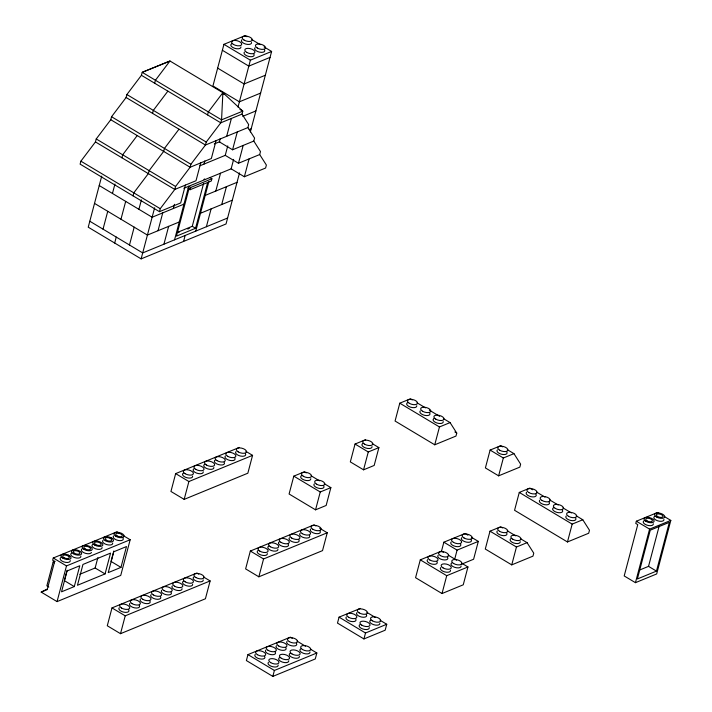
<?xml version="1.0" encoding="UTF-8"?>
<svg xmlns="http://www.w3.org/2000/svg" width="712" height="712" viewBox="0 0 712 712"><rect width="100%" height="100%" fill="white"/><g stroke="black" fill="none" stroke-linecap="round" stroke-linejoin="round"><path stroke-width="1.07" d="M223.995 94.447L222.883 92.694L221.565 119.847L220.773 122.82L206.231 142.062L205.448 145.034L190.905 164.267L190.122 167.249L175.579 186.482L174.787 189.454L160.245 208.687L159.461 211.669L80.109 164.143L80.901 161.17L95.444 141.928L96.227 138.956L110.769 119.723L111.553 116.741L126.095 97.508L126.887 94.536L141.43 75.294L142.213 72.321L169.981 61.009L222.883 92.694L242.792 111.125L242 114.098L248.684 124.609L247.901 127.581L254.585 138.092L253.801 141.065L260.485 151.576L259.693 154.549L266.377 165.059L265.594 168.032L244.367 176.754L231.142 168.833L233.634 159.39M101.727 176.095L88.235 227.19L141.127 258.874L226.033 223.969L239.535 172.874M103.026 229.157L107.743 211.313M112.46 193.468L114.952 184.016M121.894 157.77L122.678 154.798L137.22 135.565M154.655 83.215L155.439 80.242L169.981 61.009L142.213 72.321L221.565 119.847L242.792 111.125L239.953 109.425M114.685 243.032L116.252 237.078M120.969 219.234L125.686 201.389M152.546 113.35L153.338 110.378L167.881 91.136M133.01 195.827L133.794 192.845L148.336 173.612L149.128 170.64L163.671 151.407L164.454 148.425L178.997 129.192M129.477 244.999L134.194 227.155M138.911 209.31L141.403 199.858M118.833 532.95L116.946 531.819L53.267 557.994L52.679 560.228L54.655 561.412L47.392 588.931L41.189 592.108L57.058 601.613L120.737 575.429L130.171 539.74L123.559 535.78M55.127 561.207L53.151 562.026L46.858 585.816L48.843 587.008M141.127 258.874L154.629 207.779M57.058 601.613L66.492 565.915L130.171 539.74M67.106 570.232L64.356 580.636L74.279 586.581L79.78 565.755L67.044 570.997L61.544 591.814L74.279 586.581M158.028 230.715L162.745 212.861M163.929 244.198L168.646 226.345M173.363 208.5L174.467 204.3M185.405 185.093L180.688 202.938L159.461 211.669M247.055 36.73L245.168 35.6L223.942 44.331L212.941 85.974L239.392 101.816L260.619 93.085M174.547 239.828L188.689 186.295M207.548 114.899L208.34 111.926L222.883 92.694M207.699 182.37L195.569 228.267L176.469 236.126L189.161 188.084L188.101 188.52L190.086 189.712L190.674 187.478L211.9 178.756L210.013 177.617M200.731 162.879L196.014 180.732L174.787 189.454L95.444 141.928M79.806 574.29L95.132 567.989L97.882 557.576M183.58 241.421L185.156 235.467M204.015 164.08L204.851 160.93M177.181 232.495L192.267 226.291L203.552 183.589M216.056 140.673L211.348 158.518L190.122 167.249L110.769 119.723M105.056 573.925L110.556 553.108L82.957 564.447L77.457 585.273L105.056 573.925L95.132 567.989M195.773 231.106L208.803 181.765M220.177 138.724L219.349 141.866L232.575 149.787L253.801 141.065M211.9 178.756L211.313 180.982L190.086 189.712M113.804 551.026L111.054 561.439L120.969 567.384L126.478 546.558L113.742 551.791L108.233 572.617L120.969 567.384M226.674 136.304L231.391 118.459M206.382 226.745L211.099 208.892M215.816 191.047L220.524 173.203M227.742 145.907L225.241 155.35L238.467 163.27L259.693 154.549M238.004 107.058L250.393 60.173L271.619 51.442L264.063 46.912M232.575 149.787L237.283 131.942M198.79 574.139L196.904 573.009L111.998 607.914L107.281 625.759L120.506 633.68L205.412 598.774L210.129 580.93L203.516 576.969M221.708 204.531L226.425 186.686M238.467 163.27L243.184 145.426M250.357 131.925L271.619 51.442M120.506 633.68L125.223 615.836L210.129 580.93M244.367 176.754L249.084 158.91M239.339 447.43L175.659 473.613L170.942 491.458L184.168 499.379L247.847 473.204L252.564 455.351L245.952 451.39M184.168 499.379L188.885 481.534L252.564 455.351M315.906 525.99L314.019 524.86L250.339 551.035L245.622 568.888L258.848 576.809L322.527 550.625L327.244 532.781L319.688 528.251M258.848 576.809L263.565 558.956L327.244 532.781M306.311 472.91L304.416 471.78L293.807 476.141L289.09 493.994L315.541 509.837L326.149 505.467L330.866 487.622L324.254 483.662M292.294 638.29L290.407 637.151L247.954 654.613L246.379 660.558L272.829 676.4L315.283 658.947L316.849 652.993L310.236 649.033M315.541 509.837L320.258 491.983L330.866 487.622M272.829 676.4L274.396 670.455L316.849 652.993M365.665 439.687L355.048 444.048L350.331 461.901L363.556 469.822L374.174 465.452L378.891 447.608L372.278 443.647M363.556 469.822L368.273 451.969L378.891 447.608M360.29 608.422L339.063 617.153L337.488 623.098L363.939 638.94L385.165 630.209L386.741 624.264L380.128 620.303M412.293 399.957L410.406 398.827L399.788 403.188L395.071 421.032L434.747 444.795L455.974 436.073L456.757 433.092L450.073 422.59L443.46 418.629M363.939 638.94L365.514 632.995L386.741 624.264M434.747 444.795L439.464 426.951L450.073 422.59M443.398 552.254L441.511 551.124L420.285 559.846L415.568 577.699L442.018 593.541L463.245 584.81L467.953 566.966L461.34 563.005M441.369 551.649L443.861 542.197L465.087 533.475L467.926 535.166M442.018 593.541L446.727 575.688L467.953 566.966M454.594 559.57L457.086 550.118L478.313 541.396L471.7 537.435M502.61 446.842L500.723 445.712L490.114 450.073L485.397 467.926L498.623 475.847L519.849 467.117L520.632 464.144L513.948 453.633L507.336 449.673M478.313 541.396L473.605 559.24L461.474 564.224M498.623 475.847L503.339 457.994L513.948 453.633M502.512 527.948L500.625 526.818L490.007 531.179L485.29 549.032L511.741 564.874L532.968 556.143L533.76 553.171L527.076 542.66L520.463 538.699M532.727 489.767L529.888 488.067L519.279 492.428L514.562 510.282L567.464 541.966L588.691 533.235L589.474 530.262L582.79 519.751L576.177 515.791M511.741 564.874L516.458 547.021L527.076 542.66M567.464 541.966L572.181 524.112L582.79 519.751M659.472 513.619L657.585 512.489L636.359 521.211L635.772 523.445L637.756 524.637L624.202 575.946L635.442 582.674L656.669 573.952L670.811 520.41L664.198 516.449M635.442 582.674L649.584 529.132L670.811 520.41M639.483 570.081L648.534 566.36L659.25 525.794M656.464 571.113L669.36 522.332L650.252 530.182L637.365 578.972L656.464 571.113L648.534 566.36M270.044 57.387L248.817 66.118L222.375 50.276M265.336 75.241L244.109 83.963L217.658 68.121M242 114.098L220.773 122.82L141.43 75.294M242.765 116.332L255.902 110.93M247.901 127.581L205.448 145.034L126.095 97.508M214.294 143.949L219.848 141.661M249.164 129.611L251.185 128.783M199.912 165.771L225.588 155.216M183.865 188.271L231.649 168.628M183.972 204.139L152.137 217.231L99.235 185.547M205.198 195.408L237.043 182.325M179.255 221.984L147.42 235.076L94.518 203.392M200.481 213.262L232.326 200.17M227.609 218.014L142.703 252.92L89.801 221.236M41.189 592.108L47.348 589.572M251.781 39.561L260.281 44.651M223.942 44.331L250.393 60.173M126.887 94.536L206.231 142.062M111.553 116.741L190.905 164.267M188.787 186.348L190.674 187.478M96.227 138.956L175.579 186.482M192.267 226.291L195.569 228.267M80.901 161.17L160.245 208.687M636.359 521.211L649.584 529.132M417.018 402.787L425.518 407.878M429.292 410.139L439.687 416.36M490.114 450.073L503.339 457.994M454.87 431.962L456.757 433.092M399.788 403.188L439.464 426.951M536.501 492.028L545.009 497.118M549.726 499.949L558.235 505.039M562.952 507.87L571.46 512.96M519.279 492.428L572.181 524.112M507.238 530.778L515.737 535.869M355.048 444.048L368.273 451.969M490.007 531.179L516.458 547.021M443.861 542.197L457.086 550.118M448.124 555.084L456.623 560.175M311.028 475.741L319.528 480.831M293.807 476.141L320.258 491.983M420.285 559.846L446.727 575.688M175.659 473.613L188.885 481.534M366.903 612.382L375.402 617.473M250.339 551.035L263.565 558.956M339.063 617.153L365.514 632.995M297.011 641.111L305.519 646.211M247.954 654.613L274.396 670.455M53.267 557.994L66.492 565.915M53.151 562.026L54.468 562.818M111.998 607.914L125.223 615.836M204.638 178.935A5.224 2.448 14.8 0 1 203.944 179.353M460.522 544.03A5.224 2.448 14.8 0 1 455.671 546.46A5.224 2.448 14.8 0 1 451.123 542.019M471.139 539.669A5.224 2.448 14.8 0 1 466.289 542.099A5.224 2.448 14.8 0 1 461.741 537.658M443.211 421.557A5.224 2.448 14.8 0 1 438.049 423.293A5.224 2.448 14.8 0 1 433.127 419.404M433.501 418.852A5.224 2.448 14.8 0 1 434.187 418.433M429.674 412.942A5.224 2.448 14.8 0 1 424.824 415.372A5.224 2.448 14.8 0 1 420.276 410.931M416.76 405.715A5.224 2.448 14.8 0 1 410.281 407.086A5.224 2.448 14.8 0 1 407.736 402.592M520.214 541.636A5.224 2.448 14.8 0 1 513.726 542.998A5.224 2.448 14.8 0 1 511.189 538.503M506.668 533.012A5.224 2.448 14.8 0 1 501.818 535.442A5.224 2.448 14.8 0 1 497.27 531.001M251.532 42.498A5.224 2.448 14.8 0 1 245.702 44.064A5.224 2.448 14.8 0 1 241.822 39.783M253.828 54.085A5.224 2.448 14.8 0 1 248.977 56.515A5.224 2.448 14.8 0 1 244.43 52.074M264.446 49.715A5.224 2.448 14.8 0 1 259.586 52.145A5.224 2.448 14.8 0 1 255.047 47.704M240.923 46.858A5.224 2.448 14.8 0 1 234.435 48.22A5.224 2.448 14.8 0 1 231.898 43.726M506.775 451.906A5.224 2.448 14.8 0 1 501.916 454.345A5.224 2.448 14.8 0 1 497.377 449.895M663.949 519.386A5.224 2.448 14.8 0 1 657.47 520.748A5.224 2.448 14.8 0 1 654.924 516.253M653.331 523.747A5.224 2.448 14.8 0 1 646.852 525.109A5.224 2.448 14.8 0 1 644.316 520.614M192.632 476.15A5.224 2.448 14.8 0 1 186.152 477.512A5.224 2.448 14.8 0 1 183.607 473.017M203.249 471.78A5.224 2.448 14.8 0 1 196.761 473.151A5.224 2.448 14.8 0 1 194.225 468.656M213.858 467.419A5.224 2.448 14.8 0 1 207.379 468.781A5.224 2.448 14.8 0 1 204.834 464.286M245.382 453.633A5.224 2.448 14.8 0 1 240.531 456.063A5.224 2.448 14.8 0 1 235.983 451.622M234.773 457.994A5.224 2.448 14.8 0 1 229.914 460.424A5.224 2.448 14.8 0 1 225.375 455.983M224.155 462.355A5.224 2.448 14.8 0 1 218.637 464.624A5.224 2.448 14.8 0 1 215.451 459.925M535.94 494.262A5.224 2.448 14.8 0 1 531.09 496.7A5.224 2.448 14.8 0 1 526.542 492.259M549.166 502.183A5.224 2.448 14.8 0 1 544.315 504.621A5.224 2.448 14.8 0 1 539.767 500.171M575.616 518.024A5.224 2.448 14.8 0 1 570.766 520.463A5.224 2.448 14.8 0 1 566.218 516.013M562.391 510.103A5.224 2.448 14.8 0 1 556.873 512.373A5.224 2.448 14.8 0 1 553.678 507.674M366.342 614.616A5.224 2.448 14.8 0 1 361.482 617.046A5.224 2.448 14.8 0 1 356.943 612.605M369.261 627.601A5.224 2.448 14.8 0 1 362.782 628.972A5.224 2.448 14.8 0 1 360.236 624.468M379.879 623.24A5.224 2.448 14.8 0 1 373.399 624.602A5.224 2.448 14.8 0 1 370.854 620.107M355.724 618.986A5.224 2.448 14.8 0 1 350.874 621.416A5.224 2.448 14.8 0 1 346.326 616.975M436.937 561.679A5.224 2.448 14.8 0 1 432.086 564.118A5.224 2.448 14.8 0 1 427.547 559.677M447.554 557.318A5.224 2.448 14.8 0 1 442.704 559.748A5.224 2.448 14.8 0 1 438.156 555.307M450.482 570.303A5.224 2.448 14.8 0 1 444.653 571.87A5.224 2.448 14.8 0 1 440.772 567.589M461.091 565.942A5.224 2.448 14.8 0 1 454.612 567.304A5.224 2.448 14.8 0 1 452.067 562.809M267.312 553.571A5.224 2.448 14.8 0 1 260.832 554.933A5.224 2.448 14.8 0 1 258.296 550.438M277.929 549.21A5.224 2.448 14.8 0 1 271.45 550.572A5.224 2.448 14.8 0 1 268.905 546.077M288.227 544.146A5.224 2.448 14.8 0 1 282.708 546.407A5.224 2.448 14.8 0 1 279.513 541.716M320.062 531.054A5.224 2.448 14.8 0 1 315.211 533.484A5.224 2.448 14.8 0 1 310.672 529.043M309.453 535.415A5.224 2.448 14.8 0 1 304.603 537.845A5.224 2.448 14.8 0 1 300.055 533.404M298.835 539.776A5.224 2.448 14.8 0 1 293.985 542.215A5.224 2.448 14.8 0 1 289.446 537.765M372.029 446.584A5.224 2.448 14.8 0 1 365.541 447.946A5.224 2.448 14.8 0 1 363.004 443.451M102.083 547.439A5.224 2.448 14.8 0 1 95.604 548.801A5.224 2.448 14.8 0 1 93.058 544.306M91.439 552.45A5.224 2.448 14.8 0 1 85.636 553.366A5.224 2.448 14.8 0 1 81.382 549.646M81.755 549.094A5.224 2.448 14.8 0 1 82.441 548.676M122.989 538.014A5.224 2.448 14.8 0 1 118.139 540.444A5.224 2.448 14.8 0 1 113.591 536.003M68.103 555.235A1.744 0.819 14.8 0 1 69.215 555.796M69.429 556.028A1.744 0.819 14.8 0 1 69.518 556.481M70.239 560.531A5.224 2.448 14.8 0 1 63.76 561.893A5.224 2.448 14.8 0 1 61.214 557.398M109.292 537.676A1.744 0.819 14.8 0 1 111.882 538.575M80.856 556.17A5.224 2.448 14.8 0 1 74.377 557.532A5.224 2.448 14.8 0 1 71.832 553.037M112.692 543.078A5.224 2.448 14.8 0 1 106.862 544.644A5.224 2.448 14.8 0 1 102.982 540.364M192.649 584.267A5.224 2.448 14.8 0 1 186.17 585.629A5.224 2.448 14.8 0 1 183.625 581.134M203.267 579.906A5.224 2.448 14.8 0 1 196.788 581.268A5.224 2.448 14.8 0 1 194.243 576.773M171.111 592.295A5.224 2.448 14.8 0 1 166.261 594.725A5.224 2.448 14.8 0 1 161.713 590.284M182.041 588.628A5.224 2.448 14.8 0 1 176.211 590.195A5.224 2.448 14.8 0 1 172.322 585.923M139.267 605.387A5.224 2.448 14.8 0 1 134.417 607.817A5.224 2.448 14.8 0 1 129.869 603.376M149.885 601.017A5.224 2.448 14.8 0 1 145.034 603.447A5.224 2.448 14.8 0 1 140.487 599.006M160.494 596.656A5.224 2.448 14.8 0 1 155.643 599.086A5.224 2.448 14.8 0 1 151.095 594.645M128.658 609.748A5.224 2.448 14.8 0 1 123.808 612.178A5.224 2.448 14.8 0 1 119.26 607.736M323.693 485.896A5.224 2.448 14.8 0 1 318.834 488.325A5.224 2.448 14.8 0 1 314.295 483.884M310.779 478.678A5.224 2.448 14.8 0 1 304.3 480.039A5.224 2.448 14.8 0 1 301.755 475.545M179.05 232.121A5.224 2.448 14.8 0 1 178.676 232.673M189.668 227.76A5.224 2.448 14.8 0 1 189.294 228.312M188.6 228.73A5.224 2.448 14.8 0 1 187.648 228.988M309.987 651.969A5.224 2.448 14.8 0 1 303.508 653.34A5.224 2.448 14.8 0 1 300.962 648.846M299.378 656.339A5.224 2.448 14.8 0 1 292.899 657.701A5.224 2.448 14.8 0 1 290.354 653.207M278.152 665.061A5.224 2.448 14.8 0 1 272.322 666.628A5.224 2.448 14.8 0 1 268.433 662.356M264.606 656.446A5.224 2.448 14.8 0 1 259.755 658.876A5.224 2.448 14.8 0 1 255.216 654.435M285.832 647.715A5.224 2.448 14.8 0 1 280.982 650.145A5.224 2.448 14.8 0 1 276.443 645.704M296.45 643.354A5.224 2.448 14.8 0 1 291.6 645.784A5.224 2.448 14.8 0 1 287.052 641.343M275.224 652.076A5.224 2.448 14.8 0 1 270.373 654.506A5.224 2.448 14.8 0 1 265.825 650.065M288.76 660.7A5.224 2.448 14.8 0 1 282.281 662.062A5.224 2.448 14.8 0 1 279.736 657.568M464.002 537.952A5.224 2.448 14.8 0 0 472.207 538.041A5.224 2.448 14.8 0 0 465.337 533.929A5.224 2.448 14.8 0 0 464.002 537.952M453.384 542.313A5.224 2.448 14.8 0 0 461.599 542.411A5.224 2.448 14.8 0 0 454.728 538.29A5.224 2.448 14.8 0 0 453.384 542.313M435.762 419.145A5.224 2.448 14.8 0 0 443.968 419.235A5.224 2.448 14.8 0 0 437.097 415.123A5.224 2.448 14.8 0 0 435.762 419.145M422.536 411.225A5.224 2.448 14.8 0 0 430.742 411.313A5.224 2.448 14.8 0 0 423.871 407.202A5.224 2.448 14.8 0 0 422.536 411.225M409.311 403.303A5.224 2.448 14.8 0 0 417.517 403.392A5.224 2.448 14.8 0 0 410.646 399.281A5.224 2.448 14.8 0 0 409.311 403.303M512.756 539.215A5.224 2.448 14.8 0 0 520.97 539.313A5.224 2.448 14.8 0 0 514.1 535.193A5.224 2.448 14.8 0 0 512.756 539.215M499.53 531.294A5.224 2.448 14.8 0 0 507.745 531.392A5.224 2.448 14.8 0 0 500.874 527.272A5.224 2.448 14.8 0 0 499.53 531.294M244.074 40.077A5.224 2.448 14.8 0 0 252.288 40.175A5.224 2.448 14.8 0 0 245.417 36.054A5.224 2.448 14.8 0 0 244.074 40.077M246.69 52.359A5.224 2.448 14.8 0 0 254.905 52.457A5.224 2.448 14.8 0 0 248.025 48.336A5.224 2.448 14.8 0 0 246.69 52.359M257.299 47.998A5.224 2.448 14.8 0 0 265.514 48.096A5.224 2.448 14.8 0 0 258.643 43.975A5.224 2.448 14.8 0 0 257.299 47.998M233.465 44.438A5.224 2.448 14.8 0 0 241.68 44.536A5.224 2.448 14.8 0 0 234.809 40.415A5.224 2.448 14.8 0 0 233.465 44.438M499.628 450.189A5.224 2.448 14.8 0 0 507.843 450.287A5.224 2.448 14.8 0 0 500.972 446.166A5.224 2.448 14.8 0 0 499.628 450.189M656.491 516.965A5.224 2.448 14.8 0 0 664.705 517.054A5.224 2.448 14.8 0 0 657.835 512.943A5.224 2.448 14.8 0 0 656.491 516.965M645.882 521.326A5.224 2.448 14.8 0 0 654.097 521.424A5.224 2.448 14.8 0 0 647.217 517.304A5.224 2.448 14.8 0 0 645.882 521.326M646.994 520.873A3.391 1.584 14.8 0 0 652.334 520.935A3.391 1.584 14.8 0 0 647.867 518.256A3.391 1.584 14.8 0 0 646.994 520.873M657.612 516.503A3.391 1.584 14.8 0 0 662.943 516.565A3.391 1.584 14.8 0 0 658.475 513.895A3.391 1.584 14.8 0 0 657.612 516.503M185.173 473.729A5.224 2.448 14.8 0 0 193.388 473.818A5.224 2.448 14.8 0 0 186.517 469.706A5.224 2.448 14.8 0 0 185.173 473.729M195.791 469.359A5.224 2.448 14.8 0 0 204.006 469.457A5.224 2.448 14.8 0 0 197.135 465.345A5.224 2.448 14.8 0 0 195.791 469.359M206.4 464.998A5.224 2.448 14.8 0 0 214.615 465.096A5.224 2.448 14.8 0 0 207.744 460.976A5.224 2.448 14.8 0 0 206.4 464.998M217.018 460.637A5.224 2.448 14.8 0 0 225.232 460.735A5.224 2.448 14.8 0 0 218.353 456.614A5.224 2.448 14.8 0 0 217.018 460.637M238.244 451.906A5.224 2.448 14.8 0 0 246.459 452.004A5.224 2.448 14.8 0 0 239.579 447.892A5.224 2.448 14.8 0 0 238.244 451.906M227.626 456.276A5.224 2.448 14.8 0 0 235.841 456.365A5.224 2.448 14.8 0 0 228.97 452.253A5.224 2.448 14.8 0 0 227.626 456.276M528.802 492.544A5.224 2.448 14.8 0 0 537.008 492.642A5.224 2.448 14.8 0 0 530.137 488.521A5.224 2.448 14.8 0 0 528.802 492.544M542.028 500.465A5.224 2.448 14.8 0 0 550.234 500.563A5.224 2.448 14.8 0 0 543.363 496.442A5.224 2.448 14.8 0 0 542.028 500.465M555.253 508.386A5.224 2.448 14.8 0 0 563.459 508.484A5.224 2.448 14.8 0 0 556.588 504.363A5.224 2.448 14.8 0 0 555.253 508.386M568.479 516.307A5.224 2.448 14.8 0 0 576.684 516.405A5.224 2.448 14.8 0 0 569.814 512.284A5.224 2.448 14.8 0 0 568.479 516.307M359.195 612.899A5.224 2.448 14.8 0 0 367.41 612.996A5.224 2.448 14.8 0 0 360.539 608.876A5.224 2.448 14.8 0 0 359.195 612.899M361.812 625.181A5.224 2.448 14.8 0 0 370.017 625.278A5.224 2.448 14.8 0 0 363.147 621.158A5.224 2.448 14.8 0 0 361.812 625.181M372.421 620.819A5.224 2.448 14.8 0 0 380.635 620.917A5.224 2.448 14.8 0 0 373.764 616.797A5.224 2.448 14.8 0 0 372.421 620.819M348.586 617.26A5.224 2.448 14.8 0 0 356.801 617.357A5.224 2.448 14.8 0 0 349.921 613.237A5.224 2.448 14.8 0 0 348.586 617.26M440.417 555.6A5.224 2.448 14.8 0 0 448.622 555.698A5.224 2.448 14.8 0 0 441.752 551.577A5.224 2.448 14.8 0 0 440.417 555.6M429.799 559.961A5.224 2.448 14.8 0 0 438.013 560.059A5.224 2.448 14.8 0 0 431.143 555.938A5.224 2.448 14.8 0 0 429.799 559.961M453.642 563.521A5.224 2.448 14.8 0 0 461.848 563.619A5.224 2.448 14.8 0 0 454.977 559.499A5.224 2.448 14.8 0 0 453.642 563.521M443.024 567.882A5.224 2.448 14.8 0 0 451.239 567.98A5.224 2.448 14.8 0 0 444.368 563.859A5.224 2.448 14.8 0 0 443.024 567.882M259.862 551.15A5.224 2.448 14.8 0 0 268.077 551.248A5.224 2.448 14.8 0 0 261.197 547.128A5.224 2.448 14.8 0 0 259.862 551.15M270.471 546.789A5.224 2.448 14.8 0 0 278.686 546.878A5.224 2.448 14.8 0 0 271.815 542.767A5.224 2.448 14.8 0 0 270.471 546.789M281.089 542.419A5.224 2.448 14.8 0 0 289.303 542.517A5.224 2.448 14.8 0 0 282.424 538.406A5.224 2.448 14.8 0 0 281.089 542.419M291.697 538.058A5.224 2.448 14.8 0 0 299.912 538.156A5.224 2.448 14.8 0 0 293.041 534.036A5.224 2.448 14.8 0 0 291.697 538.058M312.924 529.336A5.224 2.448 14.8 0 0 321.139 529.425A5.224 2.448 14.8 0 0 314.268 525.314A5.224 2.448 14.8 0 0 312.924 529.336M302.315 533.697A5.224 2.448 14.8 0 0 310.521 533.786A5.224 2.448 14.8 0 0 303.65 529.675A5.224 2.448 14.8 0 0 302.315 533.697M364.571 444.163A5.224 2.448 14.8 0 0 372.785 444.261A5.224 2.448 14.8 0 0 365.915 440.141A5.224 2.448 14.8 0 0 364.571 444.163M94.625 545.018A5.224 2.448 14.8 0 0 102.84 545.116A5.224 2.448 14.8 0 0 95.969 540.995A5.224 2.448 14.8 0 0 94.625 545.018M84.016 549.379A5.224 2.448 14.8 0 0 92.222 549.477A5.224 2.448 14.8 0 0 85.351 545.365A5.224 2.448 14.8 0 0 84.016 549.379M115.851 536.296A5.224 2.448 14.8 0 0 124.066 536.385A5.224 2.448 14.8 0 0 117.195 532.273A5.224 2.448 14.8 0 0 115.851 536.296M85.129 548.925A3.391 1.584 14.8 0 0 90.469 548.988A3.391 1.584 14.8 0 0 86.001 546.309A3.391 1.584 14.8 0 0 85.129 548.925M73.398 553.749A5.224 2.448 14.8 0 0 81.613 553.838A5.224 2.448 14.8 0 0 74.742 549.726A5.224 2.448 14.8 0 0 73.398 553.749M62.789 558.11A5.224 2.448 14.8 0 0 70.995 558.208A5.224 2.448 14.8 0 0 64.124 554.087A5.224 2.448 14.8 0 0 62.789 558.11M63.902 557.656A3.391 1.584 14.8 0 0 69.242 557.71A3.391 1.584 14.8 0 0 64.774 555.04A3.391 1.584 14.8 0 0 63.902 557.656M74.511 553.286A3.391 1.584 14.8 0 0 79.851 553.349A3.391 1.584 14.8 0 0 75.383 550.679A3.391 1.584 14.8 0 0 74.511 553.286M95.737 544.564A3.391 1.584 14.8 0 0 101.077 544.627A3.391 1.584 14.8 0 0 96.609 541.948A3.391 1.584 14.8 0 0 95.737 544.564M116.964 535.833A3.391 1.584 14.8 0 0 122.304 535.896A3.391 1.584 14.8 0 0 117.836 533.217A3.391 1.584 14.8 0 0 116.964 535.833M105.243 540.657A5.224 2.448 14.8 0 0 113.448 540.755A5.224 2.448 14.8 0 0 106.578 536.634A5.224 2.448 14.8 0 0 105.243 540.657M106.355 540.194A3.391 1.584 14.8 0 0 111.695 540.257A3.391 1.584 14.8 0 0 107.227 537.587A3.391 1.584 14.8 0 0 106.355 540.194M195.809 577.485A5.224 2.448 14.8 0 0 204.024 577.574A5.224 2.448 14.8 0 0 197.153 573.463A5.224 2.448 14.8 0 0 195.809 577.485M185.2 581.846A5.224 2.448 14.8 0 0 193.406 581.944A5.224 2.448 14.8 0 0 186.535 577.824A5.224 2.448 14.8 0 0 185.2 581.846M163.974 590.577A5.224 2.448 14.8 0 0 172.179 590.666A5.224 2.448 14.8 0 0 165.309 586.554A5.224 2.448 14.8 0 0 163.974 590.577M121.521 608.03A5.224 2.448 14.8 0 0 129.726 608.119A5.224 2.448 14.8 0 0 122.856 604.007A5.224 2.448 14.8 0 0 121.521 608.03M174.582 586.207A5.224 2.448 14.8 0 0 182.797 586.305A5.224 2.448 14.8 0 0 175.926 582.185A5.224 2.448 14.8 0 0 174.582 586.207M132.129 603.66A5.224 2.448 14.8 0 0 140.344 603.758A5.224 2.448 14.8 0 0 133.473 599.646A5.224 2.448 14.8 0 0 132.129 603.66M142.747 599.299A5.224 2.448 14.8 0 0 150.953 599.397A5.224 2.448 14.8 0 0 144.082 595.277A5.224 2.448 14.8 0 0 142.747 599.299M153.356 594.938A5.224 2.448 14.8 0 0 161.571 595.027A5.224 2.448 14.8 0 0 154.7 590.916A5.224 2.448 14.8 0 0 153.356 594.938M303.33 476.257A5.224 2.448 14.8 0 0 311.536 476.355A5.224 2.448 14.8 0 0 304.665 472.234A5.224 2.448 14.8 0 0 303.33 476.257M316.546 484.178A5.224 2.448 14.8 0 0 324.761 484.276A5.224 2.448 14.8 0 0 317.89 480.155A5.224 2.448 14.8 0 0 316.546 484.178M302.538 649.549A5.224 2.448 14.8 0 0 310.743 649.647A5.224 2.448 14.8 0 0 303.873 645.535A5.224 2.448 14.8 0 0 302.538 649.549M270.693 662.641A5.224 2.448 14.8 0 0 278.908 662.739A5.224 2.448 14.8 0 0 272.037 658.618A5.224 2.448 14.8 0 0 270.693 662.641M291.92 653.919A5.224 2.448 14.8 0 0 300.135 654.008A5.224 2.448 14.8 0 0 293.264 649.896A5.224 2.448 14.8 0 0 291.92 653.919M281.311 658.28A5.224 2.448 14.8 0 0 289.517 658.378A5.224 2.448 14.8 0 0 282.646 654.257A5.224 2.448 14.8 0 0 281.311 658.28M257.468 654.72A5.224 2.448 14.8 0 0 265.683 654.817A5.224 2.448 14.8 0 0 258.812 650.697A5.224 2.448 14.8 0 0 257.468 654.72M268.086 650.359A5.224 2.448 14.8 0 0 276.292 650.457A5.224 2.448 14.8 0 0 269.421 646.336A5.224 2.448 14.8 0 0 268.086 650.359M278.695 645.998A5.224 2.448 14.8 0 0 286.909 646.087A5.224 2.448 14.8 0 0 280.038 641.975A5.224 2.448 14.8 0 0 278.695 645.998M289.312 641.628A5.224 2.448 14.8 0 0 297.518 641.726A5.224 2.448 14.8 0 0 290.647 637.614A5.224 2.448 14.8 0 0 289.312 641.628"/></g></svg>
